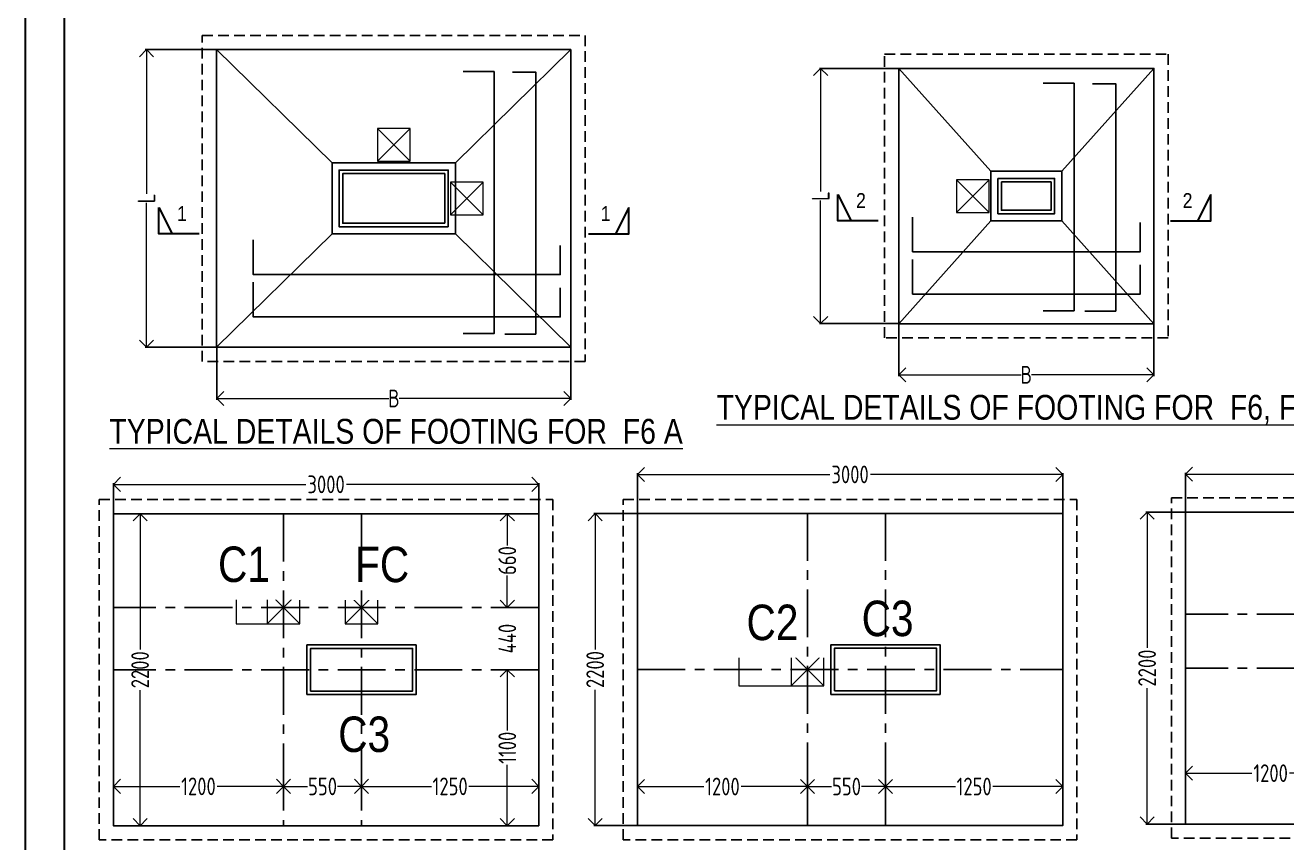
# Model space of a CAD drawing. Header units: inches. Extents: x -605 to 2991212, y -2872845 to 0.
# Drawn here: x 2394707 to 2412502, y -2637408 to -2625877 of the extents above; entities that cross this region are included whole.
import ezdxf
from ezdxf.enums import TextEntityAlignment as Align

# ---------------------------------------------------------------- set-up
doc = ezdxf.new("R2010")
doc.units = ezdxf.units.IN
doc.header["$LTSCALE"] = 600
doc.header["$MEASUREMENT"] = 0
doc.linetypes.add('CENTER', pattern=[2, 1.25, -0.25, 0.25, -0.25])
doc.linetypes.add('DASHED2', pattern=[0.375, 0.25, -0.125])
for name, color, linetype, lineweight in [('BLOCK', 7, 'Continuous', 30), ('L4', 4, 'Continuous', 30), ('PV_TEXT_ROMANS', 7, 'Continuous', 0), ('rDIMension', 1, 'Continuous', 18), ('rRCC 1', 3, 'Continuous', 25), ('rRCC 2', 40, 'Continuous', 15), ('rSHEET', 2, 'Continuous', 30), ('TEXT6', 6, 'Continuous', 50)]:
    doc.layers.add(name, color=color, linetype=linetype, lineweight=lineweight)
doc.layers.add('SnT-CENTER2', color=8, linetype='CENTER')
doc.styles.add('DIM', font='geniso.shx', dxfattribs={"width": 0.85})
doc.styles.add('J.P', font='ARIALN.TTF')
doc.styles.add('ROMANS', font='arial.ttf')
doc.dimstyles.new('ST-50', dxfattribs={"dimscale": 100, "dimtxt": 2.5, "dimasz": 2, "dimexe": 0.18, "dimexo": 0.0625, "dimgap": 0.2, "dimtad": 0, "dimdec": 0, "dimlfac": 0.5, "dimzin": 0, "dimdsep": 46, "dimtxsty": 'DIM', "dimblk": 'OPEN90', "dimcen": 0.09, "dimclrd": 256, "dimclrt": 7, "dimadec": 0, "dimazin": 0, "dimtfac": 1, "dimtdec": 0, "dimtofl": 0, "dimtmove": 0, "dimatfit": 3, "dimldrblk": 'OPEN90', "dimfxl": 1, "dimtolj": 1, "dimtzin": 0, "dimlwd": -1, "dimarcsym": 0})

# ---------------------------------------------------------------- blocks, each defined once
blk = doc.blocks.new('_Open90')
at = {"color": 0, "linetype": 'ByBlock', "lineweight": -2}
for p, q in [((0, 0), (-1, 0)), ((-0.5, 0.5), (0, 0)), ((0, 0), (-0.5, -0.5))]:
    blk.add_line(p, q, dxfattribs=at)
blk = doc.blocks.new('*D1518')
at = {"layer": 'Defpoints', "color": 0, "linetype": 'ByBlock'}
for p in [(2395951, -2632768), (2395951, -2637168), (2396328, -2637168)]:
    blk.add_point(p, dxfattribs=at)
at = {"layer": 'rDIMension', "color": 0, "linetype": 'ByBlock', "lineweight": -2}
for p, q in [((2395957, -2632768), (2396346, -2632768)), ((2395957, -2637168), (2396346, -2637168))]:
    blk.add_line(p, q, dxfattribs=at)
at = {"layer": 'rDIMension', "linetype": 'ByBlock'}
for p, q in [((2396328, -2632968), (2396328, -2634682)), ((2396328, -2636968), (2396328, -2635254))]:
    blk.add_line(p, q, dxfattribs=at)
at = {"layer": 'rDIMension', "linetype": 'ByBlock', "xscale": 200, "yscale": 200, "zscale": 200}
for p, rotation in [((2396328, -2632768), 90), ((2396328, -2637168), 270)]:
    blk.add_blockref('_Open90', p, dxfattribs=dict(at, rotation=rotation))
at = {"layer": 'rDIMension', "color": 7, "linetype": 'ByBlock', "insert": (2396328, -2634968), "char_height": 250, "attachment_point": 5, "rotation": 90, "style": 'DIM'}
blk.add_mtext('\\A1;2200', dxfattribs=at)
blk = doc.blocks.new('*D1471')
at = {"layer": 'Defpoints', "color": 0, "linetype": 'ByBlock'}
for p in [(2407028, -2626486), (2405927, -2630086), (2407028, -2630086)]:
    blk.add_point(p, dxfattribs=at)
at = {"layer": 'rDIMension', "color": 0, "lineweight": -2}
for p, q in [((2407021, -2626486), (2405909, -2626486)), ((2407021, -2630086), (2405909, -2630086))]:
    blk.add_line(p, q, dxfattribs=at)
at = {"layer": 'rDIMension'}
for p, q in [((2405927, -2626686), (2405927, -2628224)), ((2405927, -2629886), (2405927, -2628349))]:
    blk.add_line(p, q, dxfattribs=at)
at = {"layer": 'rDIMension', "linetype": 'ByBlock', "xscale": 200, "yscale": 200, "zscale": 200}
for p, rotation in [((2405927, -2626486), 90), ((2405927, -2630086), 270)]:
    blk.add_blockref('_Open90', p, dxfattribs=dict(at, rotation=rotation))
at = {"layer": 'rDIMension', "color": 7, "linetype": 'ByBlock', "insert": (2405927, -2628286), "char_height": 250, "attachment_point": 5, "rotation": 90, "style": 'DIM'}
blk.add_mtext('\\A1;L', dxfattribs=at)
blk = doc.blocks.new('*D1472')
at = {"layer": 'Defpoints', "color": 0, "linetype": 'ByBlock'}
for p in [(2407028, -2630086), (2410628, -2630086), (2410628, -2630807)]:
    blk.add_point(p, dxfattribs=at)
at = {"layer": 'rDIMension', "color": 0, "lineweight": -2}
for p, q in [((2407028, -2630092), (2407028, -2630825)), ((2410628, -2630092), (2410628, -2630825))]:
    blk.add_line(p, q, dxfattribs=at)
at = {"layer": 'rDIMension'}
for p, q in [((2407228, -2630807), (2408755, -2630807)), ((2410428, -2630807), (2408901, -2630807))]:
    blk.add_line(p, q, dxfattribs=at)
at = {"layer": 'rDIMension', "linetype": 'ByBlock', "xscale": 200, "yscale": 200, "zscale": 200, "rotation": 180}
blk.add_blockref('_Open90', (2407028, -2630807), dxfattribs=at)
at = {"layer": 'rDIMension', "linetype": 'ByBlock', "xscale": 200, "yscale": 200, "zscale": 200}
blk.add_blockref('_Open90', (2410628, -2630807), dxfattribs=at)
at = {"layer": 'rDIMension', "color": 7, "linetype": 'ByBlock', "insert": (2408828, -2630807), "char_height": 250, "attachment_point": 5, "style": 'DIM'}
blk.add_mtext('\\A1;B', dxfattribs=at)
blk = doc.blocks.new('*D1492')
at = {"layer": 'Defpoints', "color": 0, "linetype": 'ByBlock'}
for p in [(2397411, -2626220), (2396417, -2630420), (2397411, -2630420)]:
    blk.add_point(p, dxfattribs=at)
at = {"layer": 'rDIMension', "color": 0, "lineweight": -2}
for p, q in [((2397405, -2626220), (2396399, -2626220)), ((2397405, -2630420), (2396399, -2630420))]:
    blk.add_line(p, q, dxfattribs=at)
at = {"layer": 'rDIMension'}
for p, q in [((2396417, -2626420), (2396417, -2628257)), ((2396417, -2630220), (2396417, -2628382))]:
    blk.add_line(p, q, dxfattribs=at)
at = {"layer": 'rDIMension', "linetype": 'ByBlock', "xscale": 200, "yscale": 200, "zscale": 200}
for p, rotation in [((2396417, -2626220), 90), ((2396417, -2630420), 270)]:
    blk.add_blockref('_Open90', p, dxfattribs=dict(at, rotation=rotation))
at = {"layer": 'rDIMension', "color": 7, "linetype": 'ByBlock', "insert": (2396417, -2628320), "char_height": 250, "attachment_point": 5, "rotation": 90, "style": 'DIM'}
blk.add_mtext('\\A1;L', dxfattribs=at)
blk = doc.blocks.new('*D1493')
at = {"layer": 'Defpoints', "color": 0, "linetype": 'ByBlock'}
for p in [(2397411, -2630420), (2402405, -2630420), (2402405, -2631141)]:
    blk.add_point(p, dxfattribs=at)
at = {"layer": 'rDIMension', "color": 0, "lineweight": -2}
for p, q in [((2397411, -2630426), (2397411, -2631159)), ((2402405, -2630426), (2402405, -2631159))]:
    blk.add_line(p, q, dxfattribs=at)
at = {"layer": 'rDIMension'}
for p, q in [((2397611, -2631141), (2399835, -2631141)), ((2402205, -2631141), (2399981, -2631141))]:
    blk.add_line(p, q, dxfattribs=at)
at = {"layer": 'rDIMension', "linetype": 'ByBlock', "xscale": 200, "yscale": 200, "zscale": 200, "rotation": 180}
blk.add_blockref('_Open90', (2397411, -2631141), dxfattribs=at)
at = {"layer": 'rDIMension', "linetype": 'ByBlock', "xscale": 200, "yscale": 200, "zscale": 200}
blk.add_blockref('_Open90', (2402405, -2631141), dxfattribs=at)
at = {"layer": 'rDIMension', "color": 7, "linetype": 'ByBlock', "insert": (2399908, -2631141), "char_height": 250, "attachment_point": 5, "style": 'DIM'}
blk.add_mtext('\\A1;B', dxfattribs=at)
blk = doc.blocks.new('SMH-1')
at = {"layer": 'L4'}
for points in [[(0, 0), (815, 0), (815, 535)], [(815, 535), (546, 0)]]:
    blk.add_lwpolyline(points, dxfattribs=at)
at = {"layer": 'TEXT6', "style": 'ROMANS', "width": 0.85}
blk.add_attdef('SEC', text='', height=300, dxfattribs=at).set_placement((346, 410), align=Align.MIDDLE_CENTER)
blk = doc.blocks.new('*D1517')
at = {"layer": 'Defpoints', "color": 0, "linetype": 'ByBlock'}
for p in [(2395951, -2632353), (2395951, -2632768), (2401951, -2632768)]:
    blk.add_point(p, dxfattribs=at)
at = {"layer": 'rDIMension', "color": 0, "linetype": 'ByBlock', "lineweight": -2}
for p, q in [((2395951, -2632762), (2395951, -2632335)), ((2401951, -2632762), (2401951, -2632335))]:
    blk.add_line(p, q, dxfattribs=at)
at = {"layer": 'rDIMension', "linetype": 'ByBlock'}
for p, q in [((2396151, -2632353), (2398665, -2632353)), ((2401751, -2632353), (2399237, -2632353))]:
    blk.add_line(p, q, dxfattribs=at)
at = {"layer": 'rDIMension', "linetype": 'ByBlock', "xscale": 200, "yscale": 200, "zscale": 200, "rotation": 180}
blk.add_blockref('_Open90', (2395951, -2632353), dxfattribs=at)
at = {"layer": 'rDIMension', "linetype": 'ByBlock', "xscale": 200, "yscale": 200, "zscale": 200}
blk.add_blockref('_Open90', (2401951, -2632353), dxfattribs=at)
at = {"layer": 'rDIMension', "color": 7, "linetype": 'ByBlock', "insert": (2398951, -2632353), "char_height": 250, "attachment_point": 5, "style": 'DIM'}
blk.add_mtext('\\A1;3000', dxfattribs=at)
blk = doc.blocks.new('*D1519')
at = {"layer": 'Defpoints', "color": 0, "linetype": 'ByBlock'}
for p in [(2395951, -2636556), (2398351, -2636556), (2398351, -2636613)]:
    blk.add_point(p, dxfattribs=at)
at = {"layer": 'rDIMension', "color": 0, "linetype": 'ByBlock', "lineweight": -2}
for p, q in [((2395951, -2636563), (2395951, -2636631)), ((2398351, -2636563), (2398351, -2636631))]:
    blk.add_line(p, q, dxfattribs=at)
at = {"layer": 'rDIMension', "linetype": 'ByBlock'}
for p, q in [((2396151, -2636613), (2396887, -2636613)), ((2398151, -2636613), (2397416, -2636613))]:
    blk.add_line(p, q, dxfattribs=at)
at = {"layer": 'rDIMension', "linetype": 'ByBlock', "xscale": 200, "yscale": 200, "zscale": 200, "rotation": 180}
blk.add_blockref('_Open90', (2395951, -2636613), dxfattribs=at)
at = {"layer": 'rDIMension', "linetype": 'ByBlock', "xscale": 200, "yscale": 200, "zscale": 200}
blk.add_blockref('_Open90', (2398351, -2636613), dxfattribs=at)
at = {"layer": 'rDIMension', "color": 7, "linetype": 'ByBlock', "insert": (2397151, -2636613), "char_height": 250, "attachment_point": 5, "style": 'DIM'}
blk.add_mtext('\\A1;1200', dxfattribs=at)
blk = doc.blocks.new('*D1520')
at = {"layer": 'Defpoints', "color": 0, "linetype": 'ByBlock'}
for p in [(2399451, -2636613), (2398351, -2636930), (2399451, -2636930)]:
    blk.add_point(p, dxfattribs=at)
at = {"layer": 'rDIMension', "color": 0, "linetype": 'ByBlock', "lineweight": -2}
for p, q in [((2398351, -2636923), (2398351, -2636595)), ((2399451, -2636923), (2399451, -2636595))]:
    blk.add_line(p, q, dxfattribs=at)
at = {"layer": 'rDIMension', "linetype": 'ByBlock'}
for p, q in [((2398551, -2636613), (2398690, -2636613)), ((2399251, -2636613), (2399112, -2636613))]:
    blk.add_line(p, q, dxfattribs=at)
at = {"layer": 'rDIMension', "linetype": 'ByBlock', "xscale": 200, "yscale": 200, "zscale": 200, "rotation": 180}
blk.add_blockref('_Open90', (2398351, -2636613), dxfattribs=at)
at = {"layer": 'rDIMension', "linetype": 'ByBlock', "xscale": 200, "yscale": 200, "zscale": 200}
blk.add_blockref('_Open90', (2399451, -2636613), dxfattribs=at)
at = {"layer": 'rDIMension', "color": 7, "linetype": 'ByBlock', "insert": (2398901, -2636613), "char_height": 250, "attachment_point": 5, "style": 'DIM'}
blk.add_mtext('\\A1;550', dxfattribs=at)
blk = doc.blocks.new('*D1521')
at = {"layer": 'Defpoints', "color": 0, "linetype": 'ByBlock'}
for p in [(2401951, -2636613), (2399451, -2636930), (2401951, -2636930)]:
    blk.add_point(p, dxfattribs=at)
at = {"layer": 'rDIMension', "color": 0, "linetype": 'ByBlock', "lineweight": -2}
for p, q in [((2399451, -2636923), (2399451, -2636595)), ((2401951, -2636923), (2401951, -2636595))]:
    blk.add_line(p, q, dxfattribs=at)
at = {"layer": 'rDIMension', "linetype": 'ByBlock'}
for p, q in [((2399651, -2636613), (2400437, -2636613)), ((2401751, -2636613), (2400966, -2636613))]:
    blk.add_line(p, q, dxfattribs=at)
at = {"layer": 'rDIMension', "linetype": 'ByBlock', "xscale": 200, "yscale": 200, "zscale": 200, "rotation": 180}
blk.add_blockref('_Open90', (2399451, -2636613), dxfattribs=at)
at = {"layer": 'rDIMension', "linetype": 'ByBlock', "xscale": 200, "yscale": 200, "zscale": 200}
blk.add_blockref('_Open90', (2401951, -2636613), dxfattribs=at)
at = {"layer": 'rDIMension', "color": 7, "linetype": 'ByBlock', "insert": (2400701, -2636613), "char_height": 250, "attachment_point": 5, "style": 'DIM'}
blk.add_mtext('\\A1;1250', dxfattribs=at)
blk = doc.blocks.new('*D1522')
at = {"layer": 'Defpoints', "color": 0, "linetype": 'ByBlock'}
for p in [(2401507, -2632768), (2401507, -2634088), (2401507, -2634088)]:
    blk.add_point(p, dxfattribs=at)
at = {"layer": 'rDIMension', "color": 0, "linetype": 'ByBlock', "lineweight": -2}
for p, q in [((2401501, -2632768), (2401489, -2632768)), ((2401501, -2634088), (2401489, -2634088))]:
    blk.add_line(p, q, dxfattribs=at)
at = {"layer": 'rDIMension', "linetype": 'ByBlock'}
for p, q in [((2401507, -2632968), (2401507, -2633217)), ((2401507, -2633888), (2401507, -2633639))]:
    blk.add_line(p, q, dxfattribs=at)
at = {"layer": 'rDIMension', "linetype": 'ByBlock', "xscale": 200, "yscale": 200, "zscale": 200}
for p, rotation in [((2401507, -2632768), 90), ((2401507, -2634088), 270)]:
    blk.add_blockref('_Open90', p, dxfattribs=dict(at, rotation=rotation))
at = {"layer": 'rDIMension', "color": 7, "linetype": 'ByBlock', "insert": (2401507, -2633428), "char_height": 250, "attachment_point": 5, "rotation": 90, "style": 'DIM'}
blk.add_mtext('\\A1;660', dxfattribs=at)
blk = doc.blocks.new('*D1523')
at = {"layer": 'Defpoints', "color": 0, "linetype": 'ByBlock'}
for p in [(2401951, -2634088), (2401507, -2634968), (2401951, -2634968)]:
    blk.add_point(p, dxfattribs=at)
at = {"layer": 'rDIMension', "linetype": 'ByBlock'}
for p, q in [((2401507, -2633888), (2401507, -2633688)), ((2401507, -2635168), (2401507, -2635368))]:
    blk.add_line(p, q, dxfattribs=at)
at = {"layer": 'rDIMension', "color": 0, "linetype": 'ByBlock', "lineweight": -2}
for p, q in [((2401945, -2634088), (2401489, -2634088)), ((2401945, -2634968), (2401489, -2634968))]:
    blk.add_line(p, q, dxfattribs=at)
at = {"layer": 'rDIMension', "linetype": 'ByBlock', "xscale": 200, "yscale": 200, "zscale": 200}
for p, rotation in [((2401507, -2634088), 270), ((2401507, -2634968), 90)]:
    blk.add_blockref('_Open90', p, dxfattribs=dict(at, rotation=rotation))
at = {"layer": 'rDIMension', "color": 7, "linetype": 'ByBlock', "insert": (2401507, -2634528), "char_height": 250, "attachment_point": 5, "rotation": 90, "style": 'DIM'}
blk.add_mtext('\\A1;440', dxfattribs=at)
blk = doc.blocks.new('*D1524')
at = {"layer": 'Defpoints', "color": 0, "linetype": 'ByBlock'}
for p in [(2401951, -2634968), (2401507, -2637168), (2401951, -2637168)]:
    blk.add_point(p, dxfattribs=at)
at = {"layer": 'rDIMension', "color": 0, "linetype": 'ByBlock', "lineweight": -2}
for p, q in [((2401945, -2634968), (2401489, -2634968)), ((2401945, -2637168), (2401489, -2637168))]:
    blk.add_line(p, q, dxfattribs=at)
at = {"layer": 'rDIMension', "linetype": 'ByBlock'}
for p, q in [((2401507, -2635168), (2401507, -2635825)), ((2401507, -2636968), (2401507, -2636311))]:
    blk.add_line(p, q, dxfattribs=at)
at = {"layer": 'rDIMension', "linetype": 'ByBlock', "xscale": 200, "yscale": 200, "zscale": 200}
for p, rotation in [((2401507, -2634968), 90), ((2401507, -2637168), 270)]:
    blk.add_blockref('_Open90', p, dxfattribs=dict(at, rotation=rotation))
at = {"layer": 'rDIMension', "color": 7, "linetype": 'ByBlock', "insert": (2401507, -2636068), "char_height": 250, "attachment_point": 5, "rotation": 90, "style": 'DIM'}
blk.add_mtext('\\A1;1100', dxfattribs=at)
blk = doc.blocks.new('*D1525')
at = {"layer": 'Defpoints', "color": 0, "linetype": 'ByBlock'}
for p in [(2403342, -2632213), (2403342, -2632765), (2409342, -2632765)]:
    blk.add_point(p, dxfattribs=at)
at = {"layer": 'rDIMension', "color": 0, "linetype": 'ByBlock', "lineweight": -2}
for p, q in [((2403342, -2632759), (2403342, -2632195)), ((2409342, -2632759), (2409342, -2632195))]:
    blk.add_line(p, q, dxfattribs=at)
at = {"layer": 'rDIMension', "linetype": 'ByBlock'}
for p, q in [((2403542, -2632213), (2406056, -2632213)), ((2409142, -2632213), (2406628, -2632213))]:
    blk.add_line(p, q, dxfattribs=at)
at = {"layer": 'rDIMension', "linetype": 'ByBlock', "xscale": 200, "yscale": 200, "zscale": 200, "rotation": 180}
blk.add_blockref('_Open90', (2403342, -2632213), dxfattribs=at)
at = {"layer": 'rDIMension', "linetype": 'ByBlock', "xscale": 200, "yscale": 200, "zscale": 200}
blk.add_blockref('_Open90', (2409342, -2632213), dxfattribs=at)
at = {"layer": 'rDIMension', "color": 7, "linetype": 'ByBlock', "insert": (2406342, -2632213), "char_height": 250, "attachment_point": 5, "style": 'DIM'}
blk.add_mtext('\\A1;3000', dxfattribs=at)
blk = doc.blocks.new('*D1526')
at = {"layer": 'Defpoints', "color": 0, "linetype": 'ByBlock'}
for p in [(2403342, -2632765), (2402747, -2637165), (2403342, -2637165)]:
    blk.add_point(p, dxfattribs=at)
at = {"layer": 'rDIMension', "color": 0, "linetype": 'ByBlock', "lineweight": -2}
for p, q in [((2403336, -2632765), (2402729, -2632765)), ((2403336, -2637165), (2402729, -2637165))]:
    blk.add_line(p, q, dxfattribs=at)
at = {"layer": 'rDIMension', "linetype": 'ByBlock'}
for p, q in [((2402747, -2632965), (2402747, -2634680)), ((2402747, -2636965), (2402747, -2635251))]:
    blk.add_line(p, q, dxfattribs=at)
at = {"layer": 'rDIMension', "linetype": 'ByBlock', "xscale": 200, "yscale": 200, "zscale": 200}
for p, rotation in [((2402747, -2632765), 90), ((2402747, -2637165), 270)]:
    blk.add_blockref('_Open90', p, dxfattribs=dict(at, rotation=rotation))
at = {"layer": 'rDIMension', "color": 7, "linetype": 'ByBlock', "insert": (2402747, -2634965), "char_height": 250, "attachment_point": 5, "rotation": 90, "style": 'DIM'}
blk.add_mtext('\\A1;2200', dxfattribs=at)
blk = doc.blocks.new('*D1527')
at = {"layer": 'Defpoints', "color": 0, "linetype": 'ByBlock'}
for p in [(2403342, -2636615), (2405742, -2636615), (2405742, -2636615)]:
    blk.add_point(p, dxfattribs=at)
at = {"layer": 'rDIMension', "color": 0, "linetype": 'ByBlock', "lineweight": -2}
for p, q in [((2403342, -2636609), (2403342, -2636597)), ((2405742, -2636609), (2405742, -2636597))]:
    blk.add_line(p, q, dxfattribs=at)
at = {"layer": 'rDIMension', "linetype": 'ByBlock'}
for p, q in [((2403542, -2636615), (2404278, -2636615)), ((2405542, -2636615), (2404807, -2636615))]:
    blk.add_line(p, q, dxfattribs=at)
at = {"layer": 'rDIMension', "linetype": 'ByBlock', "xscale": 200, "yscale": 200, "zscale": 200, "rotation": 180}
blk.add_blockref('_Open90', (2403342, -2636615), dxfattribs=at)
at = {"layer": 'rDIMension', "linetype": 'ByBlock', "xscale": 200, "yscale": 200, "zscale": 200}
blk.add_blockref('_Open90', (2405742, -2636615), dxfattribs=at)
at = {"layer": 'rDIMension', "color": 7, "linetype": 'ByBlock', "insert": (2404542, -2636615), "char_height": 250, "attachment_point": 5, "style": 'DIM'}
blk.add_mtext('\\A1;1200', dxfattribs=at)
blk = doc.blocks.new('*D1528')
at = {"layer": 'Defpoints', "color": 0, "linetype": 'ByBlock'}
for p in [(2406842, -2636615), (2405742, -2637155), (2406842, -2637155)]:
    blk.add_point(p, dxfattribs=at)
at = {"layer": 'rDIMension', "color": 0, "linetype": 'ByBlock', "lineweight": -2}
for p, q in [((2405742, -2637149), (2405742, -2636597)), ((2406842, -2637149), (2406842, -2636597))]:
    blk.add_line(p, q, dxfattribs=at)
at = {"layer": 'rDIMension', "linetype": 'ByBlock'}
for p, q in [((2405942, -2636615), (2406081, -2636615)), ((2406642, -2636615), (2406503, -2636615))]:
    blk.add_line(p, q, dxfattribs=at)
at = {"layer": 'rDIMension', "linetype": 'ByBlock', "xscale": 200, "yscale": 200, "zscale": 200, "rotation": 180}
blk.add_blockref('_Open90', (2405742, -2636615), dxfattribs=at)
at = {"layer": 'rDIMension', "linetype": 'ByBlock', "xscale": 200, "yscale": 200, "zscale": 200}
blk.add_blockref('_Open90', (2406842, -2636615), dxfattribs=at)
at = {"layer": 'rDIMension', "color": 7, "linetype": 'ByBlock', "insert": (2406292, -2636615), "char_height": 250, "attachment_point": 5, "style": 'DIM'}
blk.add_mtext('\\A1;550', dxfattribs=at)
blk = doc.blocks.new('*D1529')
at = {"layer": 'Defpoints', "color": 0, "linetype": 'ByBlock'}
for p in [(2409342, -2636615), (2406842, -2637155), (2409342, -2637155)]:
    blk.add_point(p, dxfattribs=at)
at = {"layer": 'rDIMension', "color": 0, "linetype": 'ByBlock', "lineweight": -2}
for p, q in [((2406842, -2637149), (2406842, -2636597)), ((2409342, -2637149), (2409342, -2636597))]:
    blk.add_line(p, q, dxfattribs=at)
at = {"layer": 'rDIMension', "linetype": 'ByBlock'}
for p, q in [((2407042, -2636615), (2407828, -2636615)), ((2409142, -2636615), (2408357, -2636615))]:
    blk.add_line(p, q, dxfattribs=at)
at = {"layer": 'rDIMension', "linetype": 'ByBlock', "xscale": 200, "yscale": 200, "zscale": 200, "rotation": 180}
blk.add_blockref('_Open90', (2406842, -2636615), dxfattribs=at)
at = {"layer": 'rDIMension', "linetype": 'ByBlock', "xscale": 200, "yscale": 200, "zscale": 200}
blk.add_blockref('_Open90', (2409342, -2636615), dxfattribs=at)
at = {"layer": 'rDIMension', "color": 7, "linetype": 'ByBlock', "insert": (2408092, -2636615), "char_height": 250, "attachment_point": 5, "style": 'DIM'}
blk.add_mtext('\\A1;1250', dxfattribs=at)
blk = doc.blocks.new('*D1530')
at = {"layer": 'Defpoints', "color": 0, "linetype": 'ByBlock'}
for p in [(2411074, -2636527), (2413474, -2636427), (2413474, -2636527)]:
    blk.add_point(p, dxfattribs=at)
at = {"layer": 'rDIMension', "color": 0, "linetype": 'ByBlock', "lineweight": -2}
for p, q in [((2411074, -2636521), (2411074, -2636409)), ((2413474, -2636521), (2413474, -2636409))]:
    blk.add_line(p, q, dxfattribs=at)
at = {"layer": 'rDIMension', "linetype": 'ByBlock'}
for p, q in [((2411274, -2636427), (2412010, -2636427)), ((2413274, -2636427), (2412539, -2636427))]:
    blk.add_line(p, q, dxfattribs=at)
at = {"layer": 'rDIMension', "linetype": 'ByBlock', "xscale": 200, "yscale": 200, "zscale": 200, "rotation": 180}
blk.add_blockref('_Open90', (2411074, -2636427), dxfattribs=at)
at = {"layer": 'rDIMension', "linetype": 'ByBlock', "xscale": 200, "yscale": 200, "zscale": 200}
blk.add_blockref('_Open90', (2413474, -2636427), dxfattribs=at)
at = {"layer": 'rDIMension', "color": 7, "linetype": 'ByBlock', "insert": (2412274, -2636427), "char_height": 250, "attachment_point": 5, "style": 'DIM'}
blk.add_mtext('\\A1;1200', dxfattribs=at)
blk = doc.blocks.new('*D1533')
at = {"layer": 'Defpoints', "color": 0, "linetype": 'ByBlock'}
for p in [(2417074, -2632209), (2411074, -2632744), (2417074, -2632744)]:
    blk.add_point(p, dxfattribs=at)
at = {"layer": 'rDIMension', "color": 0, "linetype": 'ByBlock', "lineweight": -2}
for p, q in [((2411074, -2632738), (2411074, -2632191)), ((2417074, -2632738), (2417074, -2632191))]:
    blk.add_line(p, q, dxfattribs=at)
at = {"layer": 'rDIMension', "linetype": 'ByBlock'}
for p, q in [((2411274, -2632209), (2413788, -2632209)), ((2416874, -2632209), (2414360, -2632209))]:
    blk.add_line(p, q, dxfattribs=at)
at = {"layer": 'rDIMension', "linetype": 'ByBlock', "xscale": 200, "yscale": 200, "zscale": 200, "rotation": 180}
blk.add_blockref('_Open90', (2411074, -2632209), dxfattribs=at)
at = {"layer": 'rDIMension', "linetype": 'ByBlock', "xscale": 200, "yscale": 200, "zscale": 200}
blk.add_blockref('_Open90', (2417074, -2632209), dxfattribs=at)
at = {"layer": 'rDIMension', "color": 7, "linetype": 'ByBlock', "insert": (2414074, -2632209), "char_height": 250, "attachment_point": 5, "style": 'DIM'}
blk.add_mtext('\\A1;3000', dxfattribs=at)
blk = doc.blocks.new('*D1537')
at = {"layer": 'Defpoints', "color": 0, "linetype": 'ByBlock'}
for p in [(2411074, -2632744), (2410532, -2637144), (2411074, -2637144)]:
    blk.add_point(p, dxfattribs=at)
at = {"layer": 'rDIMension', "color": 0, "linetype": 'ByBlock', "lineweight": -2}
for p, q in [((2411068, -2632744), (2410514, -2632744)), ((2411068, -2637144), (2410514, -2637144))]:
    blk.add_line(p, q, dxfattribs=at)
at = {"layer": 'rDIMension', "linetype": 'ByBlock'}
for p, q in [((2410532, -2632944), (2410532, -2634658)), ((2410532, -2636944), (2410532, -2635230))]:
    blk.add_line(p, q, dxfattribs=at)
at = {"layer": 'rDIMension', "linetype": 'ByBlock', "xscale": 200, "yscale": 200, "zscale": 200}
for p, rotation in [((2410532, -2632744), 90), ((2410532, -2637144), 270)]:
    blk.add_blockref('_Open90', p, dxfattribs=dict(at, rotation=rotation))
at = {"layer": 'rDIMension', "color": 7, "linetype": 'ByBlock', "insert": (2410532, -2634944), "char_height": 250, "attachment_point": 5, "rotation": 90, "style": 'DIM'}
blk.add_mtext('\\A1;2200', dxfattribs=at)

msp = doc.modelspace()

# ---------------------------------------------------------------- linework, layer by layer
at = {"color": 7, "linetype": 'DASHED2'}
for points in [[(2402605, -2626019.7), (2402605, -2630619.7), (2397205, -2630619.7), (2397205, -2626019.7)], [(2406827.7, -2630286.2), (2406827.7, -2626286.2), (2410827.7, -2626286.2), (2410827.7, -2630286.2)]]:
    msp.add_lwpolyline(points, close=True, dxfattribs=at)
at = {"color": 1, "linetype": 'ByBlock'}
for points in [[(2402405, -2626219.7), (2402405, -2630419.7), (2397405, -2630419.7), (2397405, -2626219.7)], [(2407027.7, -2630086.2), (2407027.7, -2626486.2), (2410627.7, -2626486.2), (2410627.7, -2630086.2)], [(2400775, -2628819.7), (2400775, -2627819.7), (2399035, -2627819.7), (2399035, -2628819.7)], [(2408327.7, -2627936.2), (2408327.7, -2628636.2), (2409327.7, -2628636.2), (2409327.7, -2627936.2)]]:
    msp.add_lwpolyline(points, close=True, dxfattribs=at)
for points in [[(2399035, -2627819.7), (2397405, -2626219.7)], [(2400775, -2627819.7), (2402405, -2626219.7)], [(2408327.7, -2627936.2), (2407027.7, -2626486.2)], [(2409327.7, -2627936.2), (2410627.7, -2626486.2)], [(2408327.7, -2628636.2), (2407027.7, -2630086.2)], [(2409327.7, -2628636.2), (2410627.7, -2630086.2)], [(2399035, -2628819.7), (2397405, -2630419.7)], [(2400775, -2628819.7), (2402405, -2630419.7)]]:
    msp.add_lwpolyline(points, dxfattribs=at)
at = {"color": 3, "linetype": 'ByBlock'}
for points in [[(2400675, -2628719.7), (2400675, -2627919.7), (2399135, -2627919.7), (2399135, -2628719.7)], [(2408427.7, -2628036.2), (2408427.7, -2628536.2), (2409227.7, -2628536.2), (2409227.7, -2628036.2)]]:
    msp.add_lwpolyline(points, close=True, dxfattribs=at)
at = {"color": 2, "linetype": 'ByBlock'}
for points in [[(2400625, -2628669.7), (2400625, -2627969.7), (2399185, -2627969.7), (2399185, -2628669.7)], [(2408477.7, -2628086.2), (2408477.7, -2628486.2), (2409177.7, -2628486.2), (2409177.7, -2628086.2)], [(2398731.2, -2635268), (2400171.2, -2635268), (2400171.2, -2634668), (2398731.2, -2634668)]]:
    msp.add_lwpolyline(points, close=True, dxfattribs=at)
at = {"layer": 'rRCC 1', "color": 2}
for points in [[(2400884.5, -2626531.2), (2401320.7, -2626531.2), (2401320.7, -2630226.5), (2400884.5, -2630226.5)], [(2401581.8, -2626536.8), (2401908.9, -2626536.8), (2401908.9, -2630232.1), (2401472.7, -2630232.1)], [(2409065.3, -2626695.9), (2409501.5, -2626695.9), (2409501.5, -2629903.8), (2409065.3, -2629903.8)], [(2409762.7, -2626701.5), (2410089.7, -2626701.5), (2410089.7, -2629909.4), (2409653.6, -2629909.4)], [(2410434.8, -2628660.1), (2410434.8, -2629071.9), (2407223.3, -2629071.9), (2407223.3, -2628582.6)], [(2402254, -2628982.8), (2402254, -2629394.6), (2397924.7, -2629394.6), (2397924.7, -2628905.2)], [(2410434.8, -2629257.3), (2410434.8, -2629669.1), (2407223.3, -2629669.1), (2407223.3, -2629179.8)], [(2402254, -2629580), (2402254, -2629991.8), (2397924.7, -2629991.8), (2397924.7, -2629502.4)]]:
    msp.add_lwpolyline(points, dxfattribs=at)
at = {"layer": 'rRCC 2', "color": 6}
for p, q in [((2400135, -2627334.7), (2399675, -2627794.7)), ((2400135, -2627794.7), (2399675, -2627334.7)), ((2401165, -2628089.7), (2400705, -2628549.7)), ((2401165, -2628549.7), (2400705, -2628089.7)), ((2407842.7, -2628056.2), (2408302.7, -2628516.2)), ((2408302.7, -2628056.2), (2407842.7, -2628516.2)), ((2398581.2, -2633858), (2398121.2, -2634318)), ((2398581.2, -2634318), (2398121.2, -2633858)), ((2399681.2, -2633858), (2399221.2, -2634318)), ((2399681.2, -2634318), (2399221.2, -2633858)), ((2405972.1, -2634735.2), (2405512.1, -2635195.2)), ((2405972.1, -2635195.2), (2405512.1, -2634735.2))]:
    msp.add_line(p, q, dxfattribs=at)
for points in [[(2400135, -2627334.7), (2399675, -2627334.7), (2399675, -2627794.7), (2400135, -2627794.7)], [(2401165, -2628089.7), (2400705, -2628089.7), (2400705, -2628549.7), (2401165, -2628549.7)], [(2407842.7, -2628056.2), (2407842.7, -2628516.2), (2408302.7, -2628516.2), (2408302.7, -2628056.2)], [(2398581.2, -2634318), (2398581.2, -2633858), (2397681.2, -2633858), (2397681.2, -2634318)], [(2398581.2, -2633858), (2398121.2, -2633858), (2398121.2, -2634318), (2398581.2, -2634318)], [(2399681.2, -2633858), (2399221.2, -2633858), (2399221.2, -2634318), (2399681.2, -2634318)], [(2405972.1, -2635195.2), (2405972.1, -2634735.2), (2404772.1, -2634735.2), (2404772.1, -2635195.2)], [(2405972.1, -2634735.2), (2405512.1, -2634735.2), (2405512.1, -2635195.2), (2405972.1, -2635195.2)]]:
    msp.add_lwpolyline(points, close=True, dxfattribs=at)
at = {"layer": 'rSHEET'}
msp.add_lwpolyline([(2394707.3, -2658104.1), (2452564.7, -2658104.1), (2452564.7, -2617194.8), (2394707.3, -2617194.8)], close=True, dxfattribs=at)
msp.add_lwpolyline([(2395671.6, -2657554.1), (2451600.4, -2657554.1, 0.4142136), (2452013.7, -2657140.8), (2452013.7, -2618158, 0.4142136), (2451600.4, -2617744.8), (2395671.6, -2617744.8, 0.4142136), (2395258.4, -2618158), (2395258.4, -2657140.8, 0.4142136)], format="xyb", close=True, dxfattribs=at)
at = {"layer": 'SnT-CENTER2', "color": 8, "ltscale": 0.9}
for points in [[(2401951.2, -2634088), (2395951.2, -2634088)], [(2417074.1, -2634182.3), (2411074.1, -2634182.3)], [(2401951.2, -2634968), (2395951.2, -2634968)], [(2403342.1, -2634965.2), (2409342.1, -2634965.2)]]:
    msp.add_lwpolyline(points, dxfattribs=at)

# ---------------------------------------------------------------- block references
at = {"layer": 'BLOCK'}
ref = msp.add_blockref('SMH-1', (2406737.7, -2628636.2), dxfattribs=dict(at, xscale=-0.6985281548173935, yscale=0.6985281548173935, zscale=0.6985281548173935))
ref.add_attrib('SEC', '2', dxfattribs={"layer": 'TEXT6', "height": 209.6, "style": 'ROMANS', "width": 0.85}).set_placement((2406495.7, -2628349.7), align=Align.MIDDLE_CENTER)
at = {"layer": 'BLOCK', "xscale": 0.6985281548173935, "yscale": 0.6985281548173935, "zscale": 0.6985281548173935}
for p, values in [((2410860.3, -2628636.2), {'SEC': '2'}), ((2402652.6, -2628819.7), {'SEC': '1'})]:
    msp.add_blockref('SMH-1', p, dxfattribs=at).add_auto_attribs(values)
at = {"layer": 'BLOCK'}
ref = msp.add_blockref('SMH-1', (2397160.3, -2628819.7), dxfattribs=dict(at, xscale=-0.6985281548173935, yscale=0.6985281548173935, zscale=0.6985281548173935))
ref.add_attrib('SEC', '1', dxfattribs={"layer": 'TEXT6', "height": 209.6, "style": 'ROMANS', "width": 0.85}).set_placement((2396918.3, -2628533.2), align=Align.MIDDLE_CENTER)

# ---------------------------------------------------------------- texts
at = {"layer": 'PV_TEXT_ROMANS', "style": 'J.P'}
for s, p in [('%%UTYPICAL DETAILS OF FOOTING FOR  F6, F7, F4A, F5A', (2409616.9, -2631295.8)), ('%%UTYPICAL DETAILS OF FOOTING FOR  F6 A', (2399938.9, -2631604.2))]:
    msp.add_text(s, height=350, rotation=360, dxfattribs=at).set_placement(p, align=Align.MIDDLE)

# ---------------------------------------------------------------- dimensions: what is measured, and where the dimension line sits
at = {"layer": 'rDIMension'}
for base, p1, p2, picture, middle in [((2396417.2, -2630419.7), (2397411.2, -2626219.7), (2397411.2, -2630419.7), '*D1492', (2396417.2, -2628319.7)), ((2405927.4, -2630086.2), (2407027.7, -2626486.2), (2407027.7, -2630086.2), '*D1471', (2405927.4, -2628286.2))]:
    dim = msp.add_linear_dim(base=base, p1=p1, p2=p2, angle=90, text='L', dimstyle='ST-50', dxfattribs=at)
    dim.commit()
    dim.dimension.update_dxf_attribs({"geometry": picture, "text_midpoint": middle})
for base, p1, p2, picture, middle in [((2410627.7, -2630807.3), (2407027.7, -2630086.2), (2410627.7, -2630086.2), '*D1472', (2408827.7, -2630807.3)), ((2402405, -2631140.8), (2397411.2, -2630419.7), (2402405, -2630419.7), '*D1493', (2399908.1, -2631140.8))]:
    dim = msp.add_linear_dim(base=base, p1=p1, p2=p2, text='B', dimstyle='ST-50', dxfattribs=at)
    dim.commit()
    dim.dimension.update_dxf_attribs({"geometry": picture, "text_midpoint": middle})
at = {"layer": 'rDIMension', "color": 8, "linetype": 'ByBlock'}
for base, p1, p2, picture, middle in [((2403342.1, -2632213), (2409342.1, -2632765.2), (2403342.1, -2632765.2), '*D1525', (2406342.1, -2632213)), ((2417074.1, -2632209), (2411074.1, -2632744.1), (2417074.1, -2632744.1), '*D1533', (2414074.1, -2632209)), ((2395951.2, -2632353.1), (2401951.2, -2632768), (2395951.2, -2632768), '*D1517', (2398951.2, -2632353.1)), ((2413474.1, -2636427.3), (2411074.1, -2636526.8), (2413474.1, -2636526.8), '*D1530', (2412274.1, -2636427.3)), ((2405742.1, -2636615.3), (2403342.1, -2636615.3), (2405742.1, -2636615.3), '*D1527', (2404542.1, -2636615.3)), ((2406842.1, -2636615.3), (2405742.1, -2637154.9), (2406842.1, -2637154.9), '*D1528', (2406292.1, -2636615.3)), ((2409342.1, -2636615.3), (2406842.1, -2637154.9), (2409342.1, -2637154.9), '*D1529', (2408092.1, -2636615.3))]:
    dim = msp.add_linear_dim(base=base, p1=p1, p2=p2, dimstyle='ST-50', override={"dimblk": 'Open90', "dimtmove": 1}, dxfattribs=at)
    dim.commit()
    dim.dimension.update_dxf_attribs({"geometry": picture, "text_midpoint": middle})
for base, p1, p2, picture, middle in [((2396327.7, -2637168), (2395951.2, -2632768), (2395951.2, -2637168), '*D1518', (2396327.7, -2634968)), ((2401506.9, -2634088), (2401506.9, -2632768), (2401506.9, -2634088), '*D1522', (2401506.9, -2633428)), ((2402747.4, -2637165.2), (2403342.1, -2632765.2), (2403342.1, -2637165.2), '*D1526', (2402747.4, -2634965.2)), ((2410532.3, -2637144.1), (2411074.1, -2632744.1), (2411074.1, -2637144.1), '*D1537', (2410532.3, -2634944.1)), ((2401506.9, -2634968), (2401951.2, -2634088), (2401951.2, -2634968), '*D1523', (2401506.9, -2634528)), ((2401506.9, -2637168), (2401951.2, -2634968), (2401951.2, -2637168), '*D1524', (2401506.9, -2636068))]:
    dim = msp.add_linear_dim(base=base, p1=p1, p2=p2, angle=90, dimstyle='ST-50', override={"dimblk": 'Open90', "dimtmove": 1}, dxfattribs=at)
    dim.commit()
    dim.dimension.update_dxf_attribs({"geometry": picture, "text_midpoint": middle})

# ---------------------------------------------------------------- next in the draw order: texts
at = {"layer": 'PV_TEXT_ROMANS', "char_height": 500, "width": 1863.784, "attachment_point": 1, "style": 'J.P', "bg_fill": 2}
for s, insert in [('\\pxqc;C1', (2396860.9, -2633230.1)), ('\\pxqc;C3', (2405939.5, -2633993.5)), ('\\pxqc;C1', (2412407.6, -2634774.1)), ('\\pxqc;C3', (2398556.5, -2635628))]:
    msp.add_mtext(s, dxfattribs=dict(at, insert=insert))

# ---------------------------------------------------------------- next in the draw order: linework, layer by layer
at = {"color": 7, "linetype": 'DASHED2'}
msp.add_lwpolyline([(2410874.1, -2632544.1), (2417274.1, -2632544.1), (2417274.1, -2637344.1), (2410874.1, -2637344.1)], close=True, dxfattribs=at)
at = {"color": 1, "linetype": 'ByBlock'}
msp.add_lwpolyline([(2411074.1, -2632744.1), (2417074.1, -2632744.1), (2417074.1, -2637144.1), (2411074.1, -2637144.1)], close=True, dxfattribs=at)
at = {"color": 3, "linetype": 'ByBlock'}
msp.add_lwpolyline([(2398681.2, -2635318), (2400221.2, -2635318), (2400221.2, -2634618), (2398681.2, -2634618)], close=True, dxfattribs=at)
at = {"layer": 'SnT-CENTER2', "color": 8, "ltscale": 0.9}
for points in [[(2398351.2, -2632768), (2398351.2, -2637168)], [(2406842.1, -2632754.9), (2406842.1, -2637154.9)], [(2417074.1, -2634944.1), (2411074.1, -2634944.1)]]:
    msp.add_lwpolyline(points, dxfattribs=at)

# ---------------------------------------------------------------- next in the draw order: texts
at = {"layer": 'PV_TEXT_ROMANS', "char_height": 500, "width": 1863.784, "attachment_point": 1, "style": 'J.P', "bg_fill": 2}
for s, insert in [('\\pxqc;FC', (2398809.9, -2633232.2)), ('\\pxqc;C2', (2404315.3, -2634049.8))]:
    msp.add_mtext(s, dxfattribs=dict(at, insert=insert))

# ---------------------------------------------------------------- next in the draw order: dimensions: what is measured, and where the dimension line sits
at = {"layer": 'rDIMension', "color": 8, "linetype": 'ByBlock'}
for base, p1, p2, picture, middle in [((2398351.2, -2636612.9), (2395951.2, -2636556.5), (2398351.2, -2636556.5), '*D1519', (2397151.2, -2636612.9)), ((2399451.2, -2636612.9), (2398351.2, -2636929.7), (2399451.2, -2636929.7), '*D1520', (2398901.2, -2636612.9)), ((2401951.2, -2636612.9), (2399451.2, -2636929.7), (2401951.2, -2636929.7), '*D1521', (2400701.2, -2636612.9))]:
    dim = msp.add_linear_dim(base=base, p1=p1, p2=p2, dimstyle='ST-50', override={"dimblk": 'Open90', "dimtmove": 1}, dxfattribs=at)
    dim.commit()
    dim.dimension.update_dxf_attribs({"geometry": picture, "text_midpoint": middle})

# ---------------------------------------------------------------- next in the draw order: linework, layer by layer
at = {"color": 7, "linetype": 'DASHED2'}
for points in [[(2395751.2, -2632568), (2402151.2, -2632568), (2402151.2, -2637368), (2395751.2, -2637368)], [(2403142.1, -2632565.2), (2409542.1, -2632565.2), (2409542.1, -2637365.2), (2403142.1, -2637365.2)]]:
    msp.add_lwpolyline(points, close=True, dxfattribs=at)
at = {"color": 1, "linetype": 'ByBlock'}
for points in [[(2395951.2, -2632768), (2401951.2, -2632768), (2401951.2, -2637168), (2395951.2, -2637168)], [(2403342.1, -2632765.2), (2409342.1, -2632765.2), (2409342.1, -2637165.2), (2403342.1, -2637165.2)]]:
    msp.add_lwpolyline(points, close=True, dxfattribs=at)
at = {"color": 3, "linetype": 'ByBlock'}
msp.add_lwpolyline([(2406072.1, -2635315.2), (2407612.1, -2635315.2), (2407612.1, -2634615.2), (2406072.1, -2634615.2)], close=True, dxfattribs=at)
at = {"color": 2, "linetype": 'ByBlock'}
msp.add_lwpolyline([(2406122.1, -2635265.2), (2407562.1, -2635265.2), (2407562.1, -2634665.2), (2406122.1, -2634665.2)], close=True, dxfattribs=at)
at = {"layer": 'SnT-CENTER2', "color": 8, "ltscale": 0.9}
for points in [[(2399451.2, -2632768), (2399451.2, -2637168)], [(2405742.1, -2632754.9), (2405742.1, -2637154.9)]]:
    msp.add_lwpolyline(points, dxfattribs=at)

doc.saveas('drawing.dxf')
